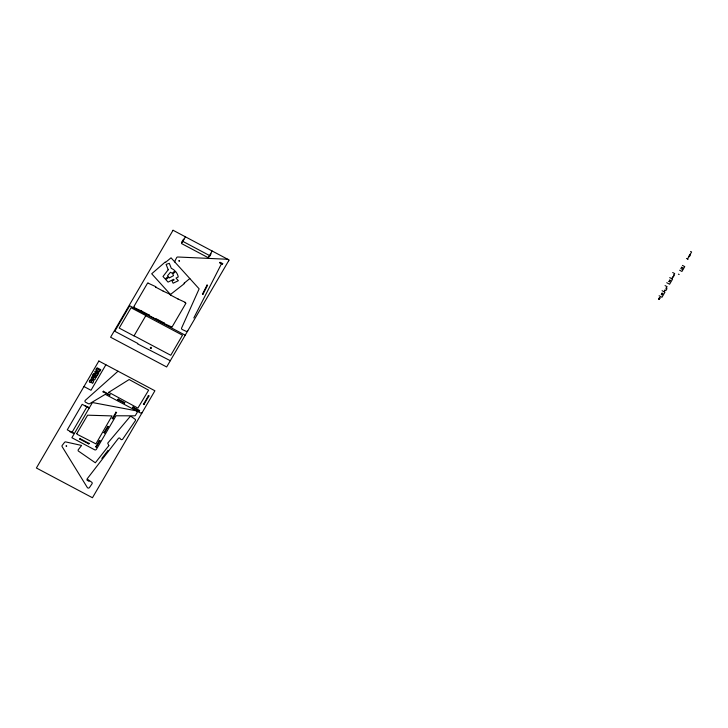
<?xml version="1.0" encoding="UTF-8"?>
<svg xmlns="http://www.w3.org/2000/svg" width="728" height="728" viewBox="0 0 728 728"><rect width="100%" height="100%" fill="white"/><g stroke="black" fill="none" stroke-linecap="round" stroke-linejoin="round"><path stroke-width="1.09" d="M91.319 380.517C91.328 377.395 86.941 383.156 91.127 382.537M93.202 377.286C93.22 374.101 88.852 379.934 93.011 379.315M202.584 293.875L207.016 285.194M202.985 294.285L207.598 285.249M219.892 262.854L220.129 262.38M193.821 317.954L221.603 263.545M222.368 264L222.604 263.527M96.915 369.515L97.315 368.814L99.745 370.097L99.408 370.661M96.305 373.919L96.769 373.109L97.698 373.61L97.124 374.574M91.846 382.555C92.138 385.503 95.423 379.488 92.192 380.653M93.73 379.324C94.231 382.227 97.152 376.112 94.112 377.413M96.351 369.096L97.124 367.767L100.773 369.706L100 371.025A2.721 2.594 -0.5 0 1 99.672 371.507M96.096 372.936L94.658 371.99L95.077 371.28L98.726 373.218L97.816 374.774A4.623 4.404 -0.5 0 1 97.552 375.175L97.543 375.184M134.407 307.216L134.179 307.607L141.669 311.065M148.385 283.274L155.874 286.732L155.637 287.132M105.888 364.764L90.991 390.281L83.957 386.55M70.043 431.304L69.815 431.695L73.164 432.96M84.939 405.787L88.297 407.052L88.061 407.443M185.412 236.818L181.499 243.525L208.244 257.712L212.157 251.005M71.799 432.751L87.16 406.452M103.012 391.955L103.485 391.154M149.222 315.069L148.985 315.47L162.462 322.613L162.235 323.014M163.19 291.136L170.689 294.594L170.452 294.986M79.862 439.157L80.235 438.529M109.555 395.431L110.028 394.621M88.707 443.843L89.071 443.216M117.827 399.818L118.291 399.008M164.028 322.932L163.8 323.323L171.289 326.781M178.005 298.999L185.494 302.448L185.267 302.848M95.823 446.764L99.463 440.522M104.077 432.632L107.717 426.39M112.33 418.5L115.97 412.257M96.296 447.019L99.945 440.777M104.55 432.887L108.199 426.644M112.804 418.755L116.453 412.512M124.37 403.294L124.834 402.484M132.632 407.68L133.106 406.87M139.175 411.147L139.649 410.337M143.507 404.204L148.43 395.768M143.88 404.632L149.013 395.841M658.785 298.999L659.513 297.752M661.424 294.476L662.152 293.229M669.05 281.418L669.778 280.171M659.159 299.426L660.087 297.834M661.898 294.731L662.626 293.484M669.523 281.672L670.251 280.426M664.109 291.755L665.028 290.181M666.156 288.252L667.076 286.668L665.055 285.594M671.735 278.697L672.654 277.113M673.782 275.184L674.701 273.61L672.681 272.536M687.523 258.968L688.997 256.438M690.126 254.509L691.6 251.988L690.59 251.451M101.829 458.422L108.081 450.323M93.775 378.633L93.639 378.769A4.65 4.441 -0.5 0 1 93.157 379.215M92.838 378.396L93.22 378.023A4.35 4.15 -0.5 0 1 93.466 377.786L93.484 377.777A1.802 1.72 -0.5 0 1 93.857 377.514M90.945 381.636L91.337 381.245A4.35 4.15 -0.5 0 1 91.582 381.017L91.601 380.999M118.009 371.216L85.34 400.291A1.265 1.201 -0.5 0 0 85.585 402.229L88.37 403.703A1.265 1.201 -0.5 0 0 89.671 403.667L105.278 394.339L140.495 412.985A1.265 1.201 -0.5 0 0 142.215 412.521M184.129 283.228L189.817 278.533M95.386 373.428L93.739 373.555L93.257 374.392L94.767 374.31M219.938 262.289L222.786 263.609M219.701 262.762L222.55 264.082M206.825 285.112L207.507 285.431M202.393 293.794L203.076 294.103M686.513 258.431L688.087 259.259M682.436 265.411L684.739 266.63L681.927 271.444L679.624 270.224M678.387 274.137L679.16 274.547M673.6 275.093L674.192 275.402L673.072 277.332L672.472 277.022M669.715 277.623L672.563 279.133L669.587 284.22L666.739 282.71M669.596 280.071L670.433 280.517M668.868 281.317L669.715 281.763M665.974 288.151L666.985 288.688L665.856 290.618L664.846 290.081M662.089 290.681L664.937 292.192L661.961 297.279L659.113 295.768M661.961 293.129L662.808 293.584M661.242 294.376L662.08 294.831M659.322 297.652L659.987 298.007M658.594 298.899L659.259 299.254M183.884 239.448L183.465 239.23L181.727 242.206L182.137 242.424M210.619 253.635L211.038 253.854L209.291 256.829L208.881 256.611M182.364 241.123L209.928 255.746M148.567 283.374L147.693 282.91L133.725 306.852L134.589 307.307M155.455 287.032L163.381 291.236M170.27 294.895L178.187 299.09M185.085 302.748L185.949 303.212L171.972 327.145L171.107 326.681M141.478 310.965L149.404 315.169M156.293 318.828L164.219 323.032M185.203 335.199L129.702 305.751L114.806 331.267L137.774 343.452L137.547 343.853L170.306 360.715M145.864 315.588L131.067 307.744L119.192 328.082L133.988 335.926M148.248 395.668L148.912 396.023M143.325 404.104L143.989 404.459M103.376 391.327L109.919 394.804M118.191 399.19L124.734 402.657M133.006 407.043L139.548 410.519M103.112 391.782L109.655 395.259M117.927 399.645L124.47 403.112M132.742 407.498L139.285 410.974M115.788 412.157L116.635 412.603M112.139 418.4L112.986 418.846M89.216 408.053L82.182 404.331L67.285 429.839L74.32 433.57M107.535 426.29L108.381 426.735M103.895 432.532L104.732 432.987M99.281 440.422L100.127 440.877M95.641 446.664L96.487 447.119M80.135 438.702L88.971 443.388M79.68 439.057L88.889 443.944M86.805 479.898L89.062 481.399M184.284 283.092L184.594 283.438L170.47 294.485L151.706 273.774L165.201 262.044L165.511 262.38L171.044 257.821L199.135 288.843L181.636 327.955A1.265 1.201 -0.5 0 0 182.237 329.511L186.104 331.313A1.265 1.201 -0.5 0 0 187.76 330.812M90.172 380.881A0.965 0.919 -0.5 0 1 90.809 380.517M91.61 381.008A1.802 1.72 -0.5 0 1 91.974 380.735M91.719 382.027A4.65 4.441 -0.5 0 1 91.273 382.437M92.056 377.659A0.965 0.919 -0.5 0 1 92.693 377.295M97.379 375.575A1.247 1.183 -0.5 0 1 95.586 374.074M95.55 374.055A1.793 1.702 -0.5 0 1 95.031 374.274M99.163 370.934A1.62 1.547 -0.5 0 1 97.061 370.352M99.563 371.626A1.42 1.356 -0.5 0 1 98.926 371.972A2.366 2.257 -0.5 0 1 96.096 369.005M175.12 262.308A1.265 1.201 -0.5 0 1 174.938 260.997L176.631 257.676A1.265 1.201 -0.5 0 1 177.832 257.002L227.454 259.259A1.265 1.201 -0.5 0 1 228.501 261.052M108.781 392.319L137.874 408.099L148.621 390.19L129.156 379.534L108.781 392.319M76.777 433.597L77.204 434.343L95.914 443.871L111.994 415.925L87.615 415.178L76.777 433.597M66.121 446.009L66.748 446.073L66.121 445.964M150.323 347.957C151.997 350.123 151.561 345.727 150.332 347.902M108.836 445.627L95.332 462.781L78.196 450.914L78.123 449.95L81.591 445.454L65.811 441.942A1.256 1.192 -0.5 0 0 64.519 442.397L62.226 445.372A1.256 1.192 -0.5 0 0 62.153 446.683L87.315 487.523A1.256 1.192 -0.5 0 0 89.444 487.569L92.01 483.829A1.256 1.192 -0.5 0 0 91.71 482.218L87.069 478.96L118.564 438.147L119.619 437.956L120.639 439.175A1.256 1.192 -0.5 0 0 122.704 439.13L135.308 420.766A1.256 1.192 -0.5 0 0 135.008 419.146L131.541 416.716A1.256 1.192 -0.5 0 0 129.821 416.926L107.708 443.161L108.836 445.627M178.888 260.888L179.516 260.952L178.888 260.888M173.055 230.257L110.601 337.228L166.657 366.967L229.111 259.996L173.055 230.257M98.853 361.033L36.4 468.004L92.456 497.743L154.909 390.772L98.853 361.033M93.038 374.765L92.62 375.475L96.278 377.413L96.688 376.704L93.038 374.765M92.438 402.529L71.89 437.728L94.658 449.804A1.265 1.201 -0.5 0 0 96.378 449.34L116.025 415.77L134.434 415.834A1.265 1.201 -0.5 0 0 135.554 415.215L137.11 412.567A1.265 1.201 -0.5 0 0 136.254 410.801L92.438 402.529M145.782 315.724L134.061 335.799L170.771 355.273L182.491 335.199L145.782 315.724M681.626 267.267L680.853 268.587L682.418 269.415L683.192 268.095L681.626 267.267M689.944 254.418L688.815 256.347L689.416 256.656L690.535 254.727L689.944 254.418M168.232 269.742L162.99 276.504L165.22 278.961L168.15 276.549L167.504 275.839L170.452 272.263L172.19 273.218L175.011 270.889A12.258 11.684 -0.5 0 0 171.308 268.368L169.306 263.327L166.102 264.401L168.232 269.742M168.769 277.231L165.838 279.643L168.068 282.109L173.619 279.297L174.174 279.907L172.017 280.944L173.118 283.219L178.369 280.699L176.003 278.087L178.242 276.968A12.258 11.684 -0.5 0 0 175.639 271.562L172.8 273.901L173.51 275.639L169.378 277.905L168.769 277.231"/></g></svg>
